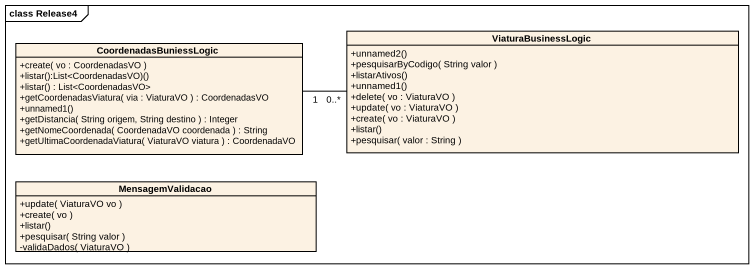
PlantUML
@startuml
mainframe class Release4
hide circle
hide empty members
skinparam classAttributeIconSize 0
class CoordenadasBuniessLogic {
  +create( vo : CoordenadasVO )
  +listar():List<CoordenadasVO)()
  +listar() : List<CoordenadasVO>
  +getCoordenadasViatura( via : ViaturaVO ) : CoordenadasVO
  +unnamed1()
  +getDistancia( String origem, String destino ) : Integer
  +getNomeCoordenada( CoordenadaVO coordenada ) : String
  +getUltimaCoordenadaViatura( ViaturaVO viatura ) : CoordenadaVO
}
class ViaturaBusinessLogic {
  +unnamed2()
  +pesquisarByCodigo( String valor )
  +listarAtivos()
  +unnamed1()
  +delete( vo : ViaturaVO )
  +update( vo : ViaturaVO )
  +create( vo : ViaturaVO )
  +listar()
  +pesquisar( valor : String )
}
class MensagemValidacao {
  +update( ViaturaVO vo )
  +create( vo )
  +listar()
  +pesquisar( String valor )
  -validaDados( ViaturaVO )
}
CoordenadasBuniessLogic "1" -right- "0..*" ViaturaBusinessLogic
@enduml
